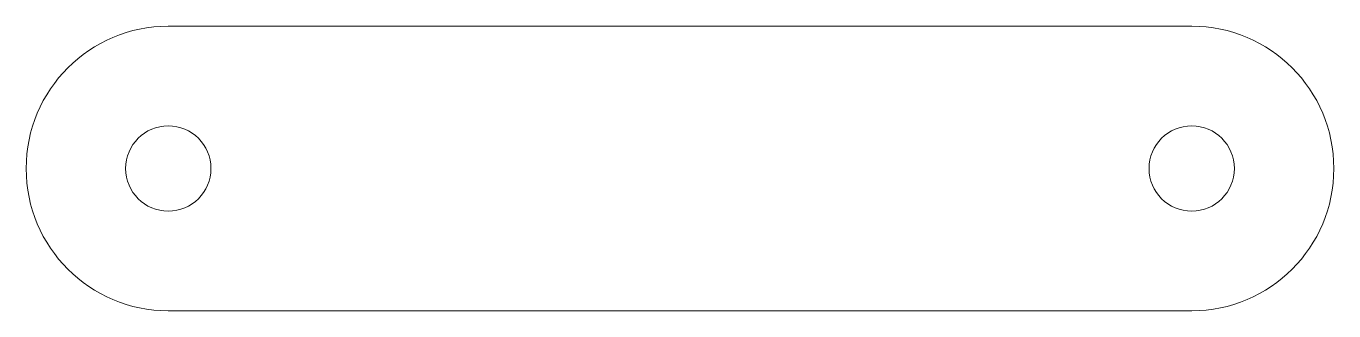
# Model space of a CAD drawing. Header units: millimetres. Extents: x -5 to 41, y -5 to 5.
import ezdxf

# ---------------------------------------------------------------- set-up
doc = ezdxf.new("R2010")
doc.units = ezdxf.units.MM

msp = doc.modelspace()

# ---------------------------------------------------------------- linework, layer by layer
at = {"color": 7, "linetype": 'Continuous', "lineweight": 15}
for p, q in [((36, 5), (0, 5)), ((0, -5), (36, -5))]:
    msp.add_line(p, q, dxfattribs=at)
for centre in [(0, 0), (36, 0)]:
    msp.add_circle(centre, 1.5, dxfattribs=at)
for centre, start, end in [((0, 0), 90, 270), ((36, 0), 270, 90)]:
    msp.add_arc(centre, 5, start, end, dxfattribs=at)

doc.saveas('drawing.dxf')
